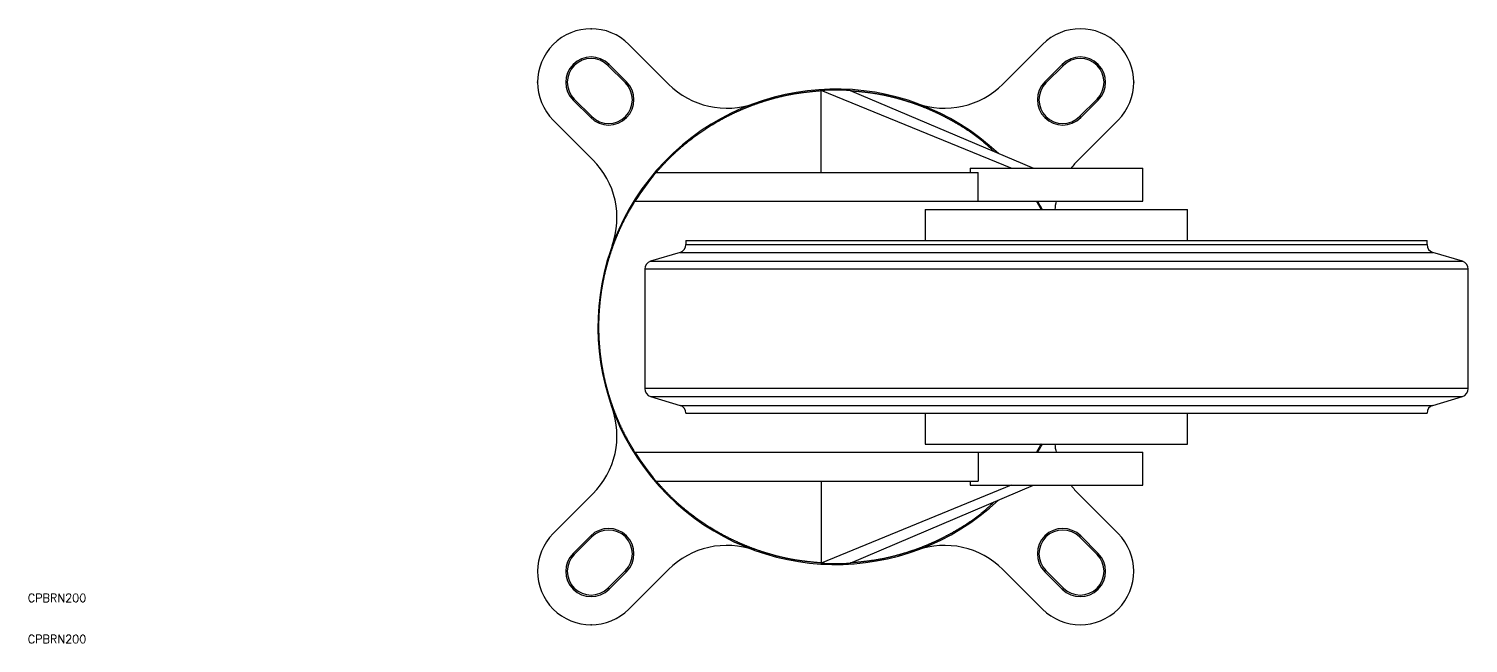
# Model space of a CAD drawing. Extents: x 10 to 803, y 10 to 674.
# Drawn here: x 10.3 to 359.9, y 10 to 159.3 of the extents above; entities that cross this region are included whole.
import ezdxf

# ---------------------------------------------------------------- set-up
doc = ezdxf.new("R2010")
doc.units = 0
doc.header["$PDSIZE"] = -1
doc.layers.get('0').update_dxf_attribs({"linetype": 'CONTINUOUS'})
doc.styles.get("Standard").update_dxf_attribs({"font": 'txt', "bigfont": 'bigfont'})

msp = doc.modelspace()

# ---------------------------------------------------------------- linework, layer by layer
at = {"color": 7, "linetype": 'CONTINUOUS'}
for p, q in [((156.02, 155.466), (165.637, 145.849)), ((246.812, 145.849), (256.429, 155.466)), ((151.177, 150.623), (150.917, 150.363)), ((150.917, 150.363), (155.16, 146.121)), ((155.42, 146.38), (151.177, 150.623)), ((261.273, 150.623), (257.03, 146.38)), ((257.29, 146.121), (261.532, 150.363)), ((261.273, 150.623), (261.532, 150.363)), ((155.42, 146.38), (155.16, 146.121)), ((248.834, 125.377), (202.725, 144.27)), ((202.725, 124.377), (202.725, 144.27)), ((209.725, 144.27), (254.271, 125.377)), ((257.03, 146.38), (257.29, 146.121)), ((142.479, 141.925), (142.738, 142.184)), ((142.479, 141.925), (146.721, 137.682)), ((146.981, 137.942), (142.738, 142.184)), ((269.711, 142.184), (265.469, 137.942)), ((265.728, 137.682), (269.971, 141.925)), ((269.971, 141.925), (269.711, 142.184)), ((137.635, 137.081), (147.253, 127.464)), ((146.721, 137.682), (146.981, 137.942)), ((265.197, 127.464), (274.814, 137.081)), ((265.728, 137.682), (265.469, 137.942)), ((162.636, 124.377), (240.818, 124.377)), ((238.85, 125.377), (238.85, 124.377)), ((238.85, 125.377), (280.85, 125.377)), ((240.818, 117.377), (240.818, 124.377)), ((280.85, 117.377), (280.85, 125.377)), ((157.481, 117.377), (240.818, 117.377)), ((227.991, 115.377), (227.991, 107.877)), ((227.991, 115.377), (291.709, 115.377)), ((240.818, 117.377), (280.85, 117.377)), ((291.709, 107.877), (291.709, 115.377)), ((168.425, 104.937), (161.275, 102.792)), ((168.425, 104.937), (351.275, 104.937)), ((169.85, 107.877), (169.85, 106.853)), ((169.85, 107.877), (349.85, 107.877)), ((169.85, 106.853), (349.85, 106.853)), ((349.85, 106.853), (349.85, 107.877)), ((358.425, 102.792), (351.275, 104.937)), ((161.275, 102.792), (358.425, 102.792)), ((159.85, 100.877), (159.85, 71.853)), ((359.85, 100.877), (159.85, 100.877)), ((359.85, 71.853), (359.85, 100.877)), ((359.85, 71.853), (159.85, 71.853)), ((161.275, 69.937), (168.425, 67.792)), ((161.275, 69.937), (358.425, 69.937)), ((351.275, 67.792), (358.425, 69.937)), ((168.425, 67.792), (351.275, 67.792)), ((169.85, 65.877), (349.85, 65.877)), ((169.85, 65.877), (349.85, 65.877)), ((227.991, 65.877), (227.991, 58.377)), ((291.709, 58.377), (291.709, 65.877)), ((157.481, 56.377), (240.818, 56.377)), ((227.991, 58.377), (291.709, 58.377)), ((240.818, 56.377), (240.818, 49.377)), ((240.818, 56.377), (280.85, 56.377)), ((280.85, 48.377), (280.85, 56.377)), ((162.636, 49.377), (240.818, 49.377)), ((202.725, 49.377), (202.725, 29.483)), ((238.85, 49.377), (238.85, 48.377)), ((147.253, 46.289), (137.635, 36.672)), ((248.834, 48.377), (202.725, 29.483)), ((209.725, 29.483), (254.271, 48.377)), ((238.85, 48.377), (280.85, 48.377)), ((274.814, 36.672), (265.197, 46.289)), ((146.721, 36.071), (142.479, 31.829)), ((142.738, 31.569), (146.981, 35.812)), ((146.721, 36.071), (146.981, 35.812)), ((265.728, 36.071), (265.469, 35.812)), ((265.469, 35.812), (269.711, 31.569)), ((269.971, 31.829), (265.728, 36.071)), ((142.479, 31.829), (142.738, 31.569)), ((269.971, 31.829), (269.711, 31.569)), ((155.16, 27.633), (150.917, 23.39)), ((151.177, 23.131), (155.42, 27.373)), ((155.42, 27.373), (155.16, 27.633)), ((165.637, 27.905), (156.02, 18.287)), ((256.429, 18.287), (246.812, 27.905)), ((257.03, 27.373), (257.29, 27.633)), ((257.03, 27.373), (261.273, 23.131)), ((261.532, 23.39), (257.29, 27.633)), ((151.177, 23.131), (150.917, 23.39)), ((261.273, 23.131), (261.532, 23.39))]:
    msp.add_line(p, q, dxfattribs=at)
for points in [[(162.636, 124.377, 0), (162.732, 124.484, 0), (162.828, 124.591, 0), (162.925, 124.698, 0), (163.021, 124.805, 0), (163.118, 124.912, 0), (163.214, 125.019, 0), (163.311, 125.126, 0), (163.408, 125.232, 0), (163.504, 125.339, 0), (163.601, 125.446, 0), (163.698, 125.552, 0), (163.795, 125.659, 0), (163.893, 125.765, 0), (163.99, 125.871, 0), (164.087, 125.977, 0), (164.185, 126.083, 0), (164.283, 126.189, 0), (164.381, 126.294, 0), (164.479, 126.4, 0), (164.577, 126.505, 0), (164.676, 126.61, 0), (164.775, 126.714, 0), (164.874, 126.819, 0), (164.973, 126.923, 0), (165.073, 127.027, 0), (165.172, 127.131, 0), (165.272, 127.235, 0), (165.373, 127.338, 0), (165.473, 127.441, 0), (165.574, 127.544, 0), (165.676, 127.646, 0), (165.777, 127.748, 0), (165.879, 127.85, 0), (165.981, 127.952, 0), (166.084, 128.053, 0), (166.186, 128.154, 0), (166.289, 128.254, 0), (166.393, 128.355, 0), (166.496, 128.455, 0), (166.6, 128.554, 0), (166.705, 128.654, 0), (166.809, 128.753, 0), (166.914, 128.852, 0), (167.019, 128.95, 0), (167.125, 129.049, 0), (167.23, 129.147, 0), (167.336, 129.244, 0), (167.442, 129.342, 0), (167.549, 129.439, 0), (167.656, 129.535, 0), (167.763, 129.632, 0), (167.87, 129.728, 0), (167.978, 129.824, 0), (168.085, 129.92, 0), (168.194, 130.015, 0), (168.302, 130.11, 0), (168.411, 130.205, 0), (168.519, 130.299, 0), (168.629, 130.394, 0), (168.738, 130.487, 0), (168.848, 130.581, 0), (168.958, 130.674, 0), (169.068, 130.767, 0), (169.178, 130.86, 0), (169.289, 130.953, 0), (169.4, 131.045, 0), (169.511, 131.137, 0), (169.622, 131.228, 0), (169.734, 131.32, 0), (169.845, 131.411, 0), (169.957, 131.502, 0), (170.07, 131.592, 0), (170.182, 131.682, 0), (170.295, 131.772, 0), (170.408, 131.862, 0), (170.521, 131.951, 0), (170.634, 132.041, 0), (170.748, 132.129, 0), (170.862, 132.218, 0), (170.976, 132.306, 0), (171.09, 132.394, 0), (171.204, 132.482, 0), (171.319, 132.569, 0), (171.434, 132.657, 0), (171.549, 132.743, 0), (171.664, 132.83, 0), (171.78, 132.916, 0), (171.895, 133.002, 0), (172.011, 133.088, 0), (172.127, 133.174, 0), (172.243, 133.259, 0), (172.36, 133.344, 0), (172.477, 133.429, 0), (172.594, 133.513, 0), (172.711, 133.597, 0), (172.828, 133.681, 0), (172.945, 133.764, 0), (173.063, 133.848, 0), (173.181, 133.93, 0), (173.299, 134.013, 0), (173.417, 134.095, 0), (173.536, 134.178, 0), (173.654, 134.259, 0), (173.773, 134.341, 0), (173.892, 134.422, 0), (174.011, 134.503, 0), (174.131, 134.584, 0), (174.251, 134.664, 0), (174.37, 134.744, 0), (174.49, 134.824, 0), (174.611, 134.903, 0), (174.731, 134.982, 0), (174.852, 135.061, 0), (174.972, 135.14, 0), (175.093, 135.218, 0), (175.215, 135.296, 0), (175.336, 135.373, 0), (175.458, 135.451, 0), (175.579, 135.528, 0), (175.701, 135.605, 0), (175.823, 135.681, 0), (175.946, 135.757, 0), (176.068, 135.833, 0), (176.191, 135.908, 0), (176.314, 135.984, 0), (176.437, 136.058, 0), (176.56, 136.133, 0), (176.684, 136.207, 0), (176.807, 136.281, 0), (176.931, 136.355, 0), (177.055, 136.428, 0), (177.18, 136.501, 0), (177.304, 136.574, 0), (177.429, 136.646, 0), (177.553, 136.719, 0), (177.678, 136.79, 0), (177.803, 136.862, 0), (177.929, 136.933, 0), (178.054, 137.004, 0), (178.18, 137.074, 0), (178.306, 137.145, 0), (178.432, 137.214, 0), (178.558, 137.284, 0), (178.685, 137.353, 0), (178.811, 137.422, 0), (178.938, 137.491, 0), (179.065, 137.559, 0), (179.192, 137.627, 0), (179.319, 137.695, 0), (179.447, 137.762, 0), (179.574, 137.829, 0), (179.702, 137.896, 0), (179.83, 137.962, 0), (179.958, 138.028, 0), (180.086, 138.094, 0), (180.215, 138.159, 0), (180.343, 138.224, 0), (180.472, 138.289, 0), (180.601, 138.353, 0), (180.73, 138.417, 0), (180.86, 138.481, 0), (180.989, 138.544, 0), (181.119, 138.608, 0), (181.248, 138.67, 0), (181.378, 138.733, 0), (181.508, 138.795, 0), (181.639, 138.857, 0), (181.769, 138.918, 0), (181.899, 138.979, 0), (182.03, 139.04, 0), (182.161, 139.1, 0), (182.292, 139.161, 0), (182.423, 139.22, 0), (182.554, 139.28, 0), (182.686, 139.339, 0), (182.817, 139.398, 0), (182.949, 139.456, 0), (183.081, 139.514, 0), (183.213, 139.572, 0), (183.345, 139.629, 0), (183.478, 139.687, 0), (183.61, 139.743, 0), (183.743, 139.8, 0), (183.875, 139.856, 0), (184.008, 139.912, 0), (184.141, 139.967, 0), (184.274, 140.022, 0), (184.408, 140.077, 0), (184.541, 140.131, 0), (184.675, 140.185, 0), (184.808, 140.239, 0), (184.942, 140.292, 0), (185.076, 140.345, 0), (185.21, 140.398, 0), (185.344, 140.45, 0), (185.479, 140.502, 0), (185.613, 140.554, 0), (185.748, 140.606, 0), (185.882, 140.657, 0), (186.017, 140.707, 0), (186.152, 140.758, 0), (186.287, 140.808, 0), (186.423, 140.857, 0), (186.558, 140.907, 0), (186.693, 140.956, 0), (186.829, 141.004, 0), (186.965, 141.053, 0), (187.1, 141.101, 0), (187.236, 141.148, 0), (187.372, 141.196, 0), (187.509, 141.243, 0), (187.645, 141.29, 0), (187.781, 141.336, 0), (187.918, 141.382, 0), (188.054, 141.428, 0), (188.191, 141.473, 0), (188.328, 141.518, 0), (188.465, 141.563, 0), (188.602, 141.607, 0), (188.739, 141.651, 0), (188.877, 141.695, 0), (189.014, 141.739, 0), (189.152, 141.782, 0), (189.289, 141.824, 0), (189.427, 141.867, 0), (189.565, 141.909, 0), (189.703, 141.951, 0), (189.841, 141.992, 0), (189.979, 142.033, 0), (190.117, 142.074, 0), (190.255, 142.115, 0), (190.394, 142.155, 0), (190.532, 142.195, 0), (190.671, 142.234, 0), (190.81, 142.274, 0), (190.949, 142.313, 0), (191.088, 142.351, 0), (191.227, 142.389, 0), (191.366, 142.427, 0), (191.505, 142.465, 0), (191.644, 142.502, 0), (191.784, 142.539, 0), (191.923, 142.575, 0), (192.063, 142.611, 0), (192.202, 142.647, 0), (192.342, 142.682, 0), (192.482, 142.717, 0), (192.622, 142.752, 0), (192.762, 142.786, 0), (192.902, 142.82, 0), (193.042, 142.854, 0), (193.183, 142.887, 0), (193.323, 142.919, 0), (193.463, 142.952, 0), (193.604, 142.984, 0), (193.745, 143.015, 0), (193.885, 143.046, 0), (194.026, 143.077, 0), (194.167, 143.108, 0), (194.308, 143.138, 0), (194.449, 143.167, 0), (194.59, 143.196, 0), (194.731, 143.225, 0), (194.872, 143.253, 0), (195.014, 143.281, 0), (195.155, 143.309, 0), (195.296, 143.336, 0), (195.438, 143.362, 0), (195.58, 143.389, 0), (195.721, 143.414, 0), (195.863, 143.44, 0), (196.005, 143.464, 0), (196.147, 143.489, 0), (196.289, 143.513, 0), (196.431, 143.536, 0), (196.573, 143.559, 0), (196.715, 143.582, 0), (196.857, 143.604, 0), (196.999, 143.626, 0), (197.142, 143.647, 0), (197.284, 143.668, 0), (197.427, 143.689, 0), (197.569, 143.709, 0), (197.712, 143.729, 0), (197.854, 143.748, 0), (197.997, 143.768, 0), (198.14, 143.786, 0), (198.283, 143.805, 0), (198.425, 143.823, 0), (198.568, 143.841, 0), (198.711, 143.858, 0), (198.854, 143.876, 0), (198.997, 143.893, 0), (199.14, 143.909, 0), (199.283, 143.926, 0), (199.426, 143.942, 0), (199.57, 143.958, 0), (199.713, 143.974, 0), (199.856, 143.989, 0), (199.999, 144.004, 0), (200.143, 144.02, 0), (200.286, 144.035, 0), (200.429, 144.049, 0), (200.573, 144.064, 0), (200.716, 144.078, 0), (200.859, 144.093, 0), (201.003, 144.107, 0), (201.146, 144.121, 0), (201.29, 144.135, 0), (201.433, 144.149, 0), (201.577, 144.162, 0), (201.72, 144.176, 0), (201.864, 144.19, 0), (202.007, 144.203, 0), (202.151, 144.217, 0), (202.294, 144.23, 0), (202.438, 144.243, 0), (202.581, 144.257, 0), (202.725, 144.27, 0)], [(209.725, 144.27, 0), (209.859, 144.258, 0), (209.994, 144.245, 0), (210.129, 144.233, 0), (210.263, 144.22, 0), (210.398, 144.207, 0), (210.533, 144.195, 0), (210.667, 144.182, 0), (210.802, 144.169, 0), (210.936, 144.156, 0), (211.071, 144.143, 0), (211.206, 144.13, 0), (211.34, 144.117, 0), (211.475, 144.104, 0), (211.609, 144.091, 0), (211.744, 144.077, 0), (211.878, 144.064, 0), (212.013, 144.05, 0), (212.147, 144.036, 0), (212.282, 144.022, 0), (212.416, 144.008, 0), (212.55, 143.994, 0), (212.685, 143.979, 0), (212.819, 143.965, 0), (212.953, 143.95, 0), (213.088, 143.935, 0), (213.222, 143.919, 0), (213.356, 143.904, 0), (213.49, 143.888, 0), (213.624, 143.872, 0), (213.758, 143.856, 0), (213.892, 143.84, 0), (214.026, 143.823, 0), (214.16, 143.806, 0), (214.294, 143.788, 0), (214.428, 143.771, 0), (214.562, 143.753, 0), (214.696, 143.735, 0), (214.83, 143.716, 0), (214.963, 143.698, 0), (215.097, 143.678, 0), (215.231, 143.659, 0), (215.364, 143.639, 0), (215.498, 143.619, 0), (215.631, 143.598, 0), (215.764, 143.577, 0), (215.898, 143.556, 0), (216.031, 143.534, 0), (216.164, 143.512, 0), (216.297, 143.49, 0), (216.43, 143.467, 0), (216.563, 143.444, 0), (216.696, 143.42, 0), (216.829, 143.396, 0), (216.962, 143.371, 0), (217.095, 143.347, 0), (217.228, 143.321, 0), (217.36, 143.296, 0), (217.493, 143.27, 0), (217.625, 143.244, 0), (217.758, 143.217, 0), (217.89, 143.19, 0), (218.022, 143.162, 0), (218.155, 143.135, 0), (218.287, 143.106, 0), (218.419, 143.078, 0), (218.551, 143.049, 0), (218.683, 143.02, 0), (218.815, 142.99, 0), (218.947, 142.96, 0), (219.078, 142.93, 0), (219.21, 142.9, 0), (219.342, 142.869, 0), (219.473, 142.837, 0), (219.605, 142.806, 0), (219.736, 142.774, 0), (219.867, 142.742, 0), (219.999, 142.709, 0), (220.13, 142.676, 0), (220.261, 142.643, 0), (220.392, 142.609, 0), (220.523, 142.576, 0), (220.654, 142.541, 0), (220.784, 142.507, 0), (220.915, 142.472, 0), (221.046, 142.437, 0), (221.176, 142.402, 0), (221.307, 142.366, 0), (221.437, 142.33, 0), (221.567, 142.294, 0), (221.698, 142.257, 0), (221.828, 142.22, 0), (221.958, 142.183, 0), (222.088, 142.146, 0), (222.218, 142.108, 0), (222.347, 142.07, 0), (222.477, 142.032, 0), (222.607, 141.993, 0), (222.736, 141.954, 0), (222.866, 141.915, 0), (222.995, 141.876, 0), (223.124, 141.836, 0), (223.254, 141.796, 0), (223.383, 141.756, 0), (223.512, 141.715, 0), (223.641, 141.674, 0), (223.769, 141.633, 0), (223.898, 141.592, 0), (224.027, 141.55, 0), (224.155, 141.508, 0), (224.284, 141.466, 0), (224.412, 141.423, 0), (224.54, 141.38, 0), (224.668, 141.337, 0), (224.796, 141.294, 0), (224.924, 141.25, 0), (225.052, 141.206, 0), (225.179, 141.162, 0), (225.307, 141.117, 0), (225.435, 141.072, 0), (225.562, 141.027, 0), (225.689, 140.982, 0), (225.816, 140.936, 0), (225.943, 140.89, 0), (226.07, 140.843, 0), (226.197, 140.797, 0), (226.324, 140.75, 0), (226.45, 140.702, 0), (226.577, 140.655, 0), (226.703, 140.607, 0), (226.829, 140.558, 0), (226.955, 140.51, 0), (227.081, 140.461, 0), (227.207, 140.412, 0), (227.333, 140.363, 0), (227.458, 140.313, 0), (227.584, 140.263, 0), (227.709, 140.213, 0), (227.834, 140.162, 0), (227.96, 140.111, 0), (228.085, 140.06, 0), (228.209, 140.008, 0), (228.334, 139.956, 0), (228.459, 139.904, 0), (228.583, 139.851, 0), (228.707, 139.799, 0), (228.832, 139.745, 0), (228.956, 139.692, 0), (229.08, 139.638, 0), (229.203, 139.584, 0), (229.327, 139.53, 0), (229.451, 139.475, 0), (229.574, 139.42, 0), (229.697, 139.365, 0), (229.82, 139.31, 0), (229.943, 139.254, 0), (230.066, 139.198, 0), (230.189, 139.141, 0), (230.312, 139.085, 0), (230.434, 139.028, 0), (230.556, 138.97, 0), (230.679, 138.913, 0), (230.801, 138.855, 0), (230.923, 138.797, 0), (231.045, 138.739, 0), (231.166, 138.68, 0), (231.288, 138.621, 0), (231.409, 138.562, 0), (231.531, 138.502, 0), (231.652, 138.442, 0), (231.773, 138.382, 0), (231.894, 138.322, 0), (232.015, 138.261, 0), (232.135, 138.201, 0), (232.256, 138.139, 0), (232.376, 138.078, 0), (232.497, 138.016, 0), (232.617, 137.954, 0), (232.737, 137.892, 0), (232.857, 137.83, 0), (232.977, 137.767, 0), (233.096, 137.704, 0), (233.216, 137.641, 0), (233.335, 137.577, 0), (233.455, 137.514, 0), (233.574, 137.45, 0), (233.693, 137.385, 0), (233.812, 137.321, 0), (233.931, 137.256, 0), (234.049, 137.191, 0), (234.168, 137.126, 0), (234.286, 137.06, 0), (234.404, 136.995, 0), (234.523, 136.929, 0), (234.641, 136.862, 0), (234.759, 136.796, 0), (234.876, 136.729, 0), (234.994, 136.662, 0), (235.112, 136.595, 0), (235.229, 136.528, 0), (235.346, 136.46, 0), (235.463, 136.392, 0), (235.58, 136.324, 0), (235.697, 136.256, 0), (235.814, 136.187, 0), (235.93, 136.118, 0), (236.047, 136.049, 0), (236.163, 135.979, 0), (236.279, 135.91, 0), (236.395, 135.84, 0), (236.511, 135.77, 0), (236.626, 135.699, 0), (236.742, 135.628, 0), (236.857, 135.557, 0), (236.972, 135.486, 0), (237.087, 135.414, 0), (237.201, 135.342, 0), (237.316, 135.27, 0), (237.43, 135.198, 0), (237.544, 135.125, 0), (237.658, 135.052, 0), (237.772, 134.978, 0), (237.885, 134.905, 0), (237.998, 134.831, 0), (238.112, 134.756, 0), (238.224, 134.682, 0), (238.337, 134.607, 0), (238.449, 134.532, 0), (238.561, 134.456, 0), (238.673, 134.38, 0), (238.785, 134.304, 0), (238.896, 134.227, 0), (239.008, 134.15, 0), (239.118, 134.073, 0), (239.229, 133.996, 0), (239.34, 133.918, 0), (239.45, 133.839, 0), (239.56, 133.761, 0), (239.669, 133.682, 0), (239.779, 133.602, 0), (239.888, 133.523, 0), (239.996, 133.443, 0), (240.105, 133.362, 0), (240.213, 133.282, 0), (240.321, 133.201, 0), (240.429, 133.119, 0), (240.536, 133.037, 0), (240.643, 132.955, 0), (240.75, 132.872, 0), (240.857, 132.789, 0), (240.963, 132.706, 0), (241.069, 132.622, 0), (241.174, 132.538, 0), (241.28, 132.454, 0), (241.384, 132.369, 0), (241.489, 132.283, 0), (241.593, 132.198, 0), (241.697, 132.112, 0), (241.801, 132.025, 0), (241.905, 131.939, 0), (242.008, 131.852, 0), (242.111, 131.764, 0), (242.214, 131.677, 0), (242.316, 131.589, 0), (242.418, 131.501, 0), (242.52, 131.412, 0), (242.622, 131.323, 0), (242.724, 131.235, 0), (242.825, 131.145, 0), (242.927, 131.056, 0), (243.028, 130.966, 0), (243.129, 130.877, 0), (243.23, 130.787, 0), (243.33, 130.697, 0), (243.431, 130.606, 0), (243.531, 130.516, 0), (243.632, 130.425, 0), (243.732, 130.335, 0), (243.832, 130.244, 0), (243.932, 130.153, 0), (244.032, 130.062, 0), (244.132, 129.971, 0), (244.232, 129.88, 0), (244.332, 129.788, 0), (244.432, 129.697, 0), (244.531, 129.606, 0), (244.631, 129.514, 0), (244.731, 129.423, 0)], [(157.481, 56.377, 0), (157.402, 56.51, 0), (157.323, 56.643, 0), (157.244, 56.777, 0), (157.165, 56.91, 0), (157.086, 57.043, 0), (157.007, 57.177, 0), (156.928, 57.31, 0), (156.85, 57.444, 0), (156.771, 57.577, 0), (156.693, 57.711, 0), (156.615, 57.845, 0), (156.537, 57.979, 0), (156.459, 58.112, 0), (156.381, 58.246, 0), (156.304, 58.381, 0), (156.227, 58.515, 0), (156.15, 58.649, 0), (156.073, 58.784, 0), (155.997, 58.919, 0), (155.921, 59.053, 0), (155.845, 59.188, 0), (155.769, 59.323, 0), (155.694, 59.459, 0), (155.619, 59.594, 0), (155.545, 59.73, 0), (155.471, 59.866, 0), (155.397, 60.002, 0), (155.324, 60.138, 0), (155.251, 60.275, 0), (155.178, 60.412, 0), (155.106, 60.549, 0), (155.035, 60.686, 0), (154.964, 60.824, 0), (154.893, 60.961, 0), (154.823, 61.099, 0), (154.753, 61.237, 0), (154.684, 61.376, 0), (154.615, 61.515, 0), (154.547, 61.654, 0), (154.479, 61.793, 0), (154.411, 61.932, 0), (154.344, 62.072, 0), (154.278, 62.212, 0), (154.211, 62.352, 0), (154.146, 62.492, 0), (154.08, 62.632, 0), (154.015, 62.773, 0), (153.951, 62.914, 0), (153.887, 63.055, 0), (153.823, 63.196, 0), (153.76, 63.337, 0), (153.697, 63.479, 0), (153.634, 63.621, 0), (153.572, 63.763, 0), (153.51, 63.905, 0), (153.449, 64.047, 0), (153.388, 64.189, 0), (153.327, 64.332, 0), (153.267, 64.475, 0), (153.207, 64.618, 0), (153.148, 64.761, 0), (153.089, 64.904, 0), (153.03, 65.048, 0), (152.972, 65.191, 0), (152.914, 65.335, 0), (152.856, 65.479, 0), (152.799, 65.623, 0), (152.742, 65.767, 0), (152.685, 65.911, 0), (152.629, 66.056, 0), (152.573, 66.2, 0), (152.518, 66.345, 0), (152.463, 66.49, 0), (152.408, 66.635, 0), (152.354, 66.78, 0), (152.3, 66.925, 0), (152.246, 67.071, 0), (152.193, 67.216, 0), (152.141, 67.362, 0), (152.088, 67.508, 0), (152.036, 67.654, 0), (151.985, 67.8, 0), (151.933, 67.946, 0), (151.882, 68.092, 0), (151.832, 68.239, 0), (151.782, 68.385, 0), (151.732, 68.532, 0), (151.683, 68.679, 0), (151.634, 68.826, 0), (151.585, 68.973, 0), (151.537, 69.121, 0), (151.49, 69.268, 0), (151.442, 69.415, 0), (151.395, 69.563, 0), (151.349, 69.711, 0), (151.303, 69.859, 0), (151.257, 70.007, 0), (151.211, 70.155, 0), (151.166, 70.303, 0), (151.122, 70.452, 0), (151.078, 70.6, 0), (151.034, 70.749, 0), (150.991, 70.898, 0), (150.948, 71.046, 0), (150.905, 71.195, 0), (150.863, 71.344, 0), (150.821, 71.494, 0), (150.78, 71.643, 0), (150.739, 71.792, 0), (150.698, 71.942, 0), (150.658, 72.092, 0), (150.618, 72.241, 0), (150.579, 72.391, 0), (150.54, 72.541, 0), (150.502, 72.691, 0), (150.464, 72.841, 0), (150.426, 72.992, 0), (150.389, 73.142, 0), (150.352, 73.293, 0), (150.315, 73.443, 0), (150.279, 73.594, 0), (150.244, 73.745, 0), (150.209, 73.896, 0), (150.174, 74.047, 0), (150.139, 74.198, 0), (150.105, 74.349, 0), (150.072, 74.5, 0), (150.039, 74.652, 0), (150.006, 74.803, 0), (149.974, 74.955, 0), (149.942, 75.106, 0), (149.91, 75.258, 0), (149.879, 75.41, 0), (149.848, 75.562, 0), (149.818, 75.714, 0), (149.788, 75.866, 0), (149.759, 76.018, 0), (149.73, 76.17, 0), (149.701, 76.322, 0), (149.673, 76.475, 0), (149.645, 76.627, 0), (149.618, 76.78, 0), (149.591, 76.932, 0), (149.564, 77.085, 0), (149.538, 77.238, 0), (149.512, 77.391, 0), (149.487, 77.543, 0), (149.462, 77.696, 0), (149.438, 77.849, 0), (149.414, 78.002, 0), (149.39, 78.156, 0), (149.367, 78.309, 0), (149.344, 78.462, 0), (149.321, 78.615, 0), (149.299, 78.769, 0), (149.278, 78.922, 0), (149.256, 79.076, 0), (149.236, 79.229, 0), (149.215, 79.383, 0), (149.195, 79.537, 0), (149.176, 79.69, 0), (149.157, 79.844, 0), (149.138, 79.998, 0), (149.12, 80.152, 0), (149.102, 80.306, 0), (149.084, 80.46, 0), (149.067, 80.614, 0), (149.05, 80.768, 0), (149.034, 80.922, 0), (149.018, 81.076, 0), (149.003, 81.23, 0), (148.988, 81.384, 0), (148.973, 81.539, 0), (148.959, 81.693, 0), (148.945, 81.847, 0), (148.932, 82.002, 0), (148.919, 82.156, 0), (148.907, 82.311, 0), (148.894, 82.465, 0), (148.883, 82.62, 0), (148.872, 82.774, 0), (148.861, 82.929, 0), (148.85, 83.083, 0), (148.84, 83.238, 0), (148.831, 83.392, 0), (148.821, 83.547, 0), (148.813, 83.702, 0), (148.804, 83.857, 0), (148.796, 84.011, 0), (148.789, 84.166, 0), (148.782, 84.321, 0), (148.775, 84.476, 0), (148.769, 84.631, 0), (148.763, 84.785, 0), (148.757, 84.94, 0), (148.752, 85.095, 0), (148.748, 85.25, 0), (148.744, 85.405, 0), (148.74, 85.56, 0), (148.737, 85.715, 0), (148.734, 85.87, 0), (148.731, 86.025, 0), (148.729, 86.18, 0), (148.727, 86.335, 0), (148.726, 86.489, 0), (148.725, 86.644, 0), (148.725, 86.799, 0), (148.725, 86.954, 0), (148.725, 87.109, 0), (148.726, 87.264, 0), (148.727, 87.419, 0), (148.729, 87.574, 0), (148.731, 87.729, 0), (148.734, 87.884, 0), (148.737, 88.039, 0), (148.74, 88.194, 0), (148.744, 88.349, 0), (148.748, 88.504, 0), (148.752, 88.658, 0), (148.757, 88.813, 0), (148.763, 88.968, 0), (148.769, 89.123, 0), (148.775, 89.278, 0), (148.782, 89.433, 0), (148.789, 89.587, 0), (148.796, 89.742, 0), (148.804, 89.897, 0), (148.813, 90.052, 0), (148.821, 90.206, 0), (148.831, 90.361, 0), (148.84, 90.516, 0), (148.85, 90.67, 0), (148.861, 90.825, 0), (148.872, 90.98, 0), (148.883, 91.134, 0), (148.894, 91.288, 0), (148.907, 91.443, 0), (148.919, 91.597, 0), (148.932, 91.752, 0), (148.945, 91.906, 0), (148.959, 92.061, 0), (148.973, 92.215, 0), (148.988, 92.369, 0), (149.003, 92.523, 0), (149.018, 92.678, 0), (149.034, 92.832, 0), (149.05, 92.986, 0), (149.067, 93.14, 0), (149.084, 93.294, 0), (149.102, 93.448, 0), (149.12, 93.602, 0), (149.138, 93.756, 0), (149.157, 93.909, 0), (149.176, 94.063, 0), (149.195, 94.217, 0), (149.215, 94.371, 0), (149.236, 94.524, 0), (149.256, 94.678, 0), (149.278, 94.831, 0), (149.299, 94.985, 0), (149.321, 95.138, 0), (149.344, 95.291, 0), (149.367, 95.445, 0), (149.39, 95.598, 0), (149.414, 95.751, 0), (149.438, 95.904, 0), (149.462, 96.057, 0), (149.487, 96.21, 0), (149.512, 96.363, 0), (149.538, 96.516, 0), (149.564, 96.669, 0), (149.591, 96.821, 0), (149.618, 96.974, 0), (149.645, 97.126, 0), (149.673, 97.279, 0), (149.701, 97.431, 0), (149.73, 97.584, 0), (149.759, 97.736, 0), (149.788, 97.888, 0), (149.818, 98.04, 0), (149.848, 98.192, 0), (149.879, 98.344, 0), (149.91, 98.496, 0), (149.942, 98.647, 0), (149.974, 98.799, 0), (150.006, 98.951, 0), (150.039, 99.102, 0), (150.072, 99.253, 0), (150.105, 99.405, 0), (150.139, 99.556, 0), (150.174, 99.707, 0), (150.209, 99.858, 0), (150.244, 100.009, 0), (150.279, 100.16, 0), (150.315, 100.31, 0), (150.352, 100.461, 0), (150.389, 100.611, 0), (150.426, 100.762, 0), (150.464, 100.912, 0), (150.502, 101.062, 0), (150.54, 101.212, 0), (150.579, 101.362, 0), (150.618, 101.512, 0), (150.658, 101.662, 0), (150.698, 101.812, 0), (150.739, 101.961, 0), (150.78, 102.111, 0), (150.821, 102.26, 0), (150.863, 102.409, 0), (150.905, 102.558, 0), (150.948, 102.707, 0), (150.991, 102.856, 0), (151.034, 103.005, 0), (151.078, 103.153, 0), (151.122, 103.302, 0), (151.166, 103.45, 0), (151.211, 103.599, 0), (151.257, 103.747, 0), (151.303, 103.895, 0), (151.349, 104.043, 0), (151.395, 104.19, 0), (151.442, 104.338, 0), (151.49, 104.486, 0), (151.537, 104.633, 0), (151.585, 104.78, 0), (151.634, 104.927, 0), (151.683, 105.074, 0), (151.732, 105.221, 0), (151.782, 105.368, 0), (151.832, 105.515, 0), (151.882, 105.661, 0), (151.933, 105.808, 0), (151.985, 105.954, 0), (152.036, 106.1, 0), (152.088, 106.246, 0), (152.141, 106.392, 0), (152.193, 106.537, 0), (152.246, 106.683, 0), (152.3, 106.828, 0), (152.354, 106.974, 0), (152.408, 107.119, 0), (152.463, 107.264, 0), (152.518, 107.409, 0), (152.573, 107.553, 0), (152.629, 107.698, 0), (152.685, 107.842, 0), (152.742, 107.987, 0), (152.799, 108.131, 0), (152.856, 108.275, 0), (152.914, 108.419, 0), (152.972, 108.562, 0), (153.03, 108.706, 0), (153.089, 108.849, 0), (153.148, 108.993, 0), (153.207, 109.136, 0), (153.267, 109.279, 0), (153.327, 109.421, 0), (153.388, 109.564, 0), (153.449, 109.706, 0), (153.51, 109.849, 0), (153.572, 109.991, 0), (153.634, 110.133, 0), (153.697, 110.275, 0), (153.76, 110.416, 0), (153.823, 110.558, 0), (153.887, 110.699, 0), (153.951, 110.84, 0), (154.015, 110.981, 0), (154.08, 111.121, 0), (154.146, 111.262, 0), (154.211, 111.402, 0), (154.278, 111.542, 0), (154.344, 111.682, 0), (154.411, 111.821, 0), (154.479, 111.961, 0), (154.547, 112.1, 0), (154.615, 112.239, 0), (154.684, 112.378, 0), (154.753, 112.516, 0), (154.823, 112.654, 0), (154.893, 112.792, 0), (154.964, 112.93, 0), (155.035, 113.068, 0), (155.106, 113.205, 0), (155.178, 113.342, 0), (155.251, 113.479, 0), (155.324, 113.615, 0), (155.397, 113.752, 0), (155.471, 113.888, 0), (155.545, 114.024, 0), (155.619, 114.159, 0), (155.694, 114.295, 0), (155.769, 114.43, 0), (155.845, 114.565, 0), (155.921, 114.7, 0), (155.997, 114.835, 0), (156.073, 114.97, 0), (156.15, 115.104, 0), (156.227, 115.239, 0), (156.304, 115.373, 0), (156.381, 115.507, 0), (156.459, 115.641, 0), (156.537, 115.775, 0), (156.615, 115.909, 0), (156.693, 116.043, 0), (156.771, 116.176, 0), (156.85, 116.31, 0), (156.928, 116.443, 0), (157.007, 116.577, 0), (157.086, 116.71, 0), (157.165, 116.844, 0), (157.244, 116.977, 0), (157.323, 117.11, 0), (157.402, 117.243, 0), (157.481, 117.377, 0)], [(254.969, 117.377, 0), (254.987, 117.345, 0), (255.005, 117.313, 0), (255.023, 117.282, 0), (255.041, 117.25, 0), (255.059, 117.218, 0), (255.077, 117.186, 0), (255.096, 117.155, 0), (255.114, 117.123, 0), (255.132, 117.091, 0), (255.15, 117.059, 0), (255.168, 117.028, 0), (255.186, 116.996, 0), (255.204, 116.964, 0), (255.222, 116.932, 0), (255.24, 116.901, 0), (255.258, 116.869, 0), (255.276, 116.837, 0), (255.294, 116.805, 0), (255.312, 116.774, 0), (255.33, 116.742, 0), (255.349, 116.71, 0), (255.367, 116.678, 0), (255.385, 116.647, 0), (255.403, 116.615, 0), (255.421, 116.583, 0), (255.439, 116.551, 0), (255.457, 116.52, 0), (255.475, 116.488, 0), (255.493, 116.456, 0), (255.511, 116.424, 0), (255.529, 116.393, 0), (255.547, 116.361, 0), (255.565, 116.329, 0), (255.583, 116.297, 0), (255.602, 116.266, 0), (255.62, 116.234, 0), (255.638, 116.202, 0), (255.656, 116.17, 0), (255.674, 116.139, 0), (255.692, 116.107, 0), (255.71, 116.075, 0), (255.728, 116.043, 0), (255.746, 116.012, 0), (255.764, 115.98, 0), (255.782, 115.948, 0), (255.8, 115.916, 0), (255.818, 115.885, 0), (255.836, 115.853, 0), (255.855, 115.821, 0), (255.873, 115.789, 0), (255.891, 115.758, 0), (255.909, 115.726, 0), (255.927, 115.694, 0), (255.945, 115.662, 0), (255.963, 115.631, 0), (255.981, 115.599, 0), (255.999, 115.567, 0), (256.017, 115.536, 0), (256.035, 115.504, 0), (256.053, 115.472, 0), (256.071, 115.44, 0), (256.089, 115.409, 0), (256.108, 115.377, 0)], [(256.108, 58.377, 0), (256.089, 58.345, 0), (256.071, 58.313, 0), (256.053, 58.282, 0), (256.035, 58.25, 0), (256.017, 58.218, 0), (255.999, 58.186, 0), (255.981, 58.155, 0), (255.963, 58.123, 0), (255.945, 58.091, 0), (255.927, 58.059, 0), (255.909, 58.028, 0), (255.891, 57.996, 0), (255.873, 57.964, 0), (255.855, 57.932, 0), (255.836, 57.901, 0), (255.818, 57.869, 0), (255.8, 57.837, 0), (255.782, 57.805, 0), (255.764, 57.774, 0), (255.746, 57.742, 0), (255.728, 57.71, 0), (255.71, 57.678, 0), (255.692, 57.647, 0), (255.674, 57.615, 0), (255.656, 57.583, 0), (255.638, 57.551, 0), (255.62, 57.52, 0), (255.602, 57.488, 0), (255.583, 57.456, 0), (255.565, 57.424, 0), (255.547, 57.393, 0), (255.529, 57.361, 0), (255.511, 57.329, 0), (255.493, 57.297, 0), (255.475, 57.266, 0), (255.457, 57.234, 0), (255.439, 57.202, 0), (255.421, 57.17, 0), (255.403, 57.139, 0), (255.385, 57.107, 0), (255.367, 57.075, 0), (255.349, 57.044, 0), (255.33, 57.012, 0), (255.312, 56.98, 0), (255.294, 56.948, 0), (255.276, 56.916, 0), (255.258, 56.885, 0), (255.24, 56.853, 0), (255.222, 56.821, 0), (255.204, 56.789, 0), (255.186, 56.758, 0), (255.168, 56.726, 0), (255.15, 56.694, 0), (255.132, 56.663, 0), (255.114, 56.631, 0), (255.096, 56.599, 0), (255.077, 56.567, 0), (255.059, 56.536, 0), (255.041, 56.504, 0), (255.023, 56.472, 0), (255.005, 56.44, 0), (254.987, 56.409, 0), (254.969, 56.377, 0)], [(202.725, 29.483, 0), (202.581, 29.497, 0), (202.438, 29.51, 0), (202.294, 29.523, 0), (202.151, 29.537, 0), (202.007, 29.55, 0), (201.864, 29.564, 0), (201.72, 29.578, 0), (201.577, 29.591, 0), (201.433, 29.605, 0), (201.29, 29.619, 0), (201.146, 29.633, 0), (201.003, 29.647, 0), (200.859, 29.661, 0), (200.716, 29.675, 0), (200.573, 29.69, 0), (200.429, 29.704, 0), (200.286, 29.719, 0), (200.143, 29.734, 0), (199.999, 29.749, 0), (199.856, 29.764, 0), (199.713, 29.78, 0), (199.57, 29.796, 0), (199.426, 29.812, 0), (199.283, 29.828, 0), (199.14, 29.844, 0), (198.997, 29.861, 0), (198.854, 29.878, 0), (198.711, 29.895, 0), (198.568, 29.913, 0), (198.425, 29.931, 0), (198.283, 29.949, 0), (198.14, 29.967, 0), (197.997, 29.986, 0), (197.854, 30.005, 0), (197.712, 30.025, 0), (197.569, 30.044, 0), (197.427, 30.065, 0), (197.284, 30.085, 0), (197.142, 30.106, 0), (196.999, 30.128, 0), (196.857, 30.149, 0), (196.715, 30.172, 0), (196.573, 30.194, 0), (196.431, 30.217, 0), (196.289, 30.241, 0), (196.147, 30.265, 0), (196.005, 30.289, 0), (195.863, 30.314, 0), (195.721, 30.339, 0), (195.58, 30.365, 0), (195.438, 30.391, 0), (195.296, 30.418, 0), (195.155, 30.445, 0), (195.014, 30.472, 0), (194.872, 30.5, 0), (194.731, 30.529, 0), (194.59, 30.557, 0), (194.449, 30.586, 0), (194.308, 30.616, 0), (194.167, 30.646, 0), (194.026, 30.676, 0), (193.885, 30.707, 0), (193.745, 30.738, 0), (193.604, 30.77, 0), (193.463, 30.802, 0), (193.323, 30.834, 0), (193.183, 30.867, 0), (193.042, 30.9, 0), (192.902, 30.933, 0), (192.762, 30.967, 0), (192.622, 31.002, 0), (192.482, 31.036, 0), (192.342, 31.071, 0), (192.202, 31.107, 0), (192.063, 31.142, 0), (191.923, 31.178, 0), (191.784, 31.215, 0), (191.644, 31.252, 0), (191.505, 31.289, 0), (191.366, 31.326, 0), (191.227, 31.364, 0), (191.088, 31.402, 0), (190.949, 31.441, 0), (190.81, 31.48, 0), (190.671, 31.519, 0), (190.532, 31.559, 0), (190.394, 31.599, 0), (190.255, 31.639, 0), (190.117, 31.679, 0), (189.979, 31.72, 0), (189.841, 31.761, 0), (189.703, 31.803, 0), (189.565, 31.845, 0), (189.427, 31.887, 0), (189.289, 31.929, 0), (189.152, 31.972, 0), (189.014, 32.015, 0), (188.877, 32.059, 0), (188.739, 32.102, 0), (188.602, 32.146, 0), (188.465, 32.191, 0), (188.328, 32.235, 0), (188.191, 32.281, 0), (188.054, 32.326, 0), (187.918, 32.372, 0), (187.781, 32.418, 0), (187.645, 32.464, 0), (187.509, 32.511, 0), (187.372, 32.558, 0), (187.236, 32.605, 0), (187.1, 32.653, 0), (186.965, 32.701, 0), (186.829, 32.749, 0), (186.693, 32.798, 0), (186.558, 32.847, 0), (186.423, 32.896, 0), (186.287, 32.946, 0), (186.152, 32.996, 0), (186.017, 33.046, 0), (185.882, 33.097, 0), (185.748, 33.148, 0), (185.613, 33.199, 0), (185.479, 33.251, 0), (185.344, 33.303, 0), (185.21, 33.355, 0), (185.076, 33.408, 0), (184.942, 33.461, 0), (184.808, 33.515, 0), (184.675, 33.568, 0), (184.541, 33.622, 0), (184.408, 33.677, 0), (184.274, 33.731, 0), (184.141, 33.787, 0), (184.008, 33.842, 0), (183.875, 33.898, 0), (183.743, 33.954, 0), (183.61, 34.01, 0), (183.478, 34.067, 0), (183.345, 34.124, 0), (183.213, 34.182, 0), (183.081, 34.239, 0), (182.949, 34.297, 0), (182.817, 34.356, 0), (182.686, 34.415, 0), (182.554, 34.474, 0), (182.423, 34.533, 0), (182.292, 34.593, 0), (182.161, 34.653, 0), (182.03, 34.714, 0), (181.899, 34.774, 0), (181.769, 34.836, 0), (181.639, 34.897, 0), (181.508, 34.959, 0), (181.378, 35.021, 0), (181.248, 35.083, 0), (181.119, 35.146, 0), (180.989, 35.209, 0), (180.86, 35.273, 0), (180.73, 35.336, 0), (180.601, 35.4, 0), (180.472, 35.465, 0), (180.344, 35.529, 0), (180.215, 35.594, 0), (180.086, 35.66, 0), (179.958, 35.726, 0), (179.83, 35.792, 0), (179.702, 35.858, 0), (179.574, 35.925, 0), (179.447, 35.992, 0), (179.319, 36.059, 0), (179.192, 36.127, 0), (179.065, 36.195, 0), (178.938, 36.263, 0), (178.811, 36.331, 0), (178.685, 36.4, 0), (178.558, 36.47, 0), (178.432, 36.539, 0), (178.306, 36.609, 0), (178.18, 36.679, 0), (178.054, 36.75, 0), (177.929, 36.821, 0), (177.803, 36.892, 0), (177.678, 36.963, 0), (177.553, 37.035, 0), (177.429, 37.107, 0), (177.304, 37.179, 0), (177.18, 37.252, 0), (177.055, 37.325, 0), (176.931, 37.399, 0), (176.807, 37.472, 0), (176.684, 37.546, 0), (176.56, 37.62, 0), (176.437, 37.695, 0), (176.314, 37.77, 0), (176.191, 37.845, 0), (176.068, 37.921, 0), (175.946, 37.996, 0), (175.823, 38.073, 0), (175.701, 38.149, 0), (175.579, 38.226, 0), (175.458, 38.303, 0), (175.336, 38.38, 0), (175.215, 38.458, 0), (175.093, 38.536, 0), (174.972, 38.614, 0), (174.852, 38.693, 0), (174.731, 38.771, 0), (174.611, 38.85, 0), (174.49, 38.93, 0), (174.37, 39.01, 0), (174.251, 39.09, 0), (174.131, 39.17, 0), (174.011, 39.251, 0), (173.892, 39.331, 0), (173.773, 39.413, 0), (173.654, 39.494, 0), (173.536, 39.576, 0), (173.417, 39.658, 0), (173.299, 39.74, 0), (173.181, 39.823, 0), (173.063, 39.906, 0), (172.945, 39.989, 0), (172.828, 40.073, 0), (172.711, 40.157, 0), (172.594, 40.241, 0), (172.477, 40.325, 0), (172.36, 40.41, 0), (172.244, 40.495, 0), (172.127, 40.58, 0), (172.011, 40.665, 0), (171.895, 40.751, 0), (171.78, 40.837, 0), (171.664, 40.923, 0), (171.549, 41.01, 0), (171.434, 41.097, 0), (171.319, 41.184, 0), (171.204, 41.272, 0), (171.09, 41.359, 0), (170.976, 41.447, 0), (170.862, 41.536, 0), (170.748, 41.624, 0), (170.634, 41.713, 0), (170.521, 41.802, 0), (170.408, 41.892, 0), (170.295, 41.981, 0), (170.182, 42.071, 0), (170.07, 42.161, 0), (169.957, 42.252, 0), (169.845, 42.343, 0), (169.734, 42.434, 0), (169.622, 42.525, 0), (169.511, 42.617, 0), (169.4, 42.709, 0), (169.289, 42.801, 0), (169.178, 42.893, 0), (169.068, 42.986, 0), (168.958, 43.079, 0), (168.848, 43.172, 0), (168.738, 43.266, 0), (168.629, 43.36, 0), (168.519, 43.454, 0), (168.411, 43.549, 0), (168.302, 43.643, 0), (168.194, 43.739, 0), (168.085, 43.834, 0), (167.978, 43.929, 0), (167.87, 44.025, 0), (167.763, 44.122, 0), (167.656, 44.218, 0), (167.549, 44.315, 0), (167.442, 44.412, 0), (167.336, 44.509, 0), (167.23, 44.607, 0), (167.125, 44.705, 0), (167.019, 44.803, 0), (166.914, 44.902, 0), (166.809, 45.001, 0), (166.705, 45.1, 0), (166.6, 45.199, 0), (166.496, 45.299, 0), (166.393, 45.399, 0), (166.289, 45.499, 0), (166.186, 45.6, 0), (166.084, 45.701, 0), (165.981, 45.802, 0), (165.879, 45.903, 0), (165.777, 46.005, 0), (165.676, 46.107, 0), (165.574, 46.21, 0), (165.473, 46.313, 0), (165.373, 46.416, 0), (165.272, 46.519, 0), (165.172, 46.622, 0), (165.073, 46.726, 0), (164.973, 46.83, 0), (164.874, 46.935, 0), (164.775, 47.039, 0), (164.676, 47.144, 0), (164.577, 47.249, 0), (164.479, 47.354, 0), (164.381, 47.459, 0), (164.283, 47.565, 0), (164.185, 47.671, 0), (164.087, 47.776, 0), (163.99, 47.883, 0), (163.893, 47.989, 0), (163.795, 48.095, 0), (163.698, 48.201, 0), (163.601, 48.308, 0), (163.504, 48.414, 0), (163.408, 48.521, 0), (163.311, 48.628, 0), (163.214, 48.735, 0), (163.118, 48.842, 0), (163.021, 48.949, 0), (162.925, 49.056, 0), (162.828, 49.163, 0), (162.732, 49.27, 0), (162.636, 49.377, 0)], [(244.731, 44.33, 0), (244.631, 44.239, 0), (244.531, 44.148, 0), (244.432, 44.056, 0), (244.332, 43.965, 0), (244.232, 43.874, 0), (244.132, 43.783, 0), (244.032, 43.692, 0), (243.932, 43.601, 0), (243.832, 43.51, 0), (243.732, 43.419, 0), (243.632, 43.328, 0), (243.531, 43.238, 0), (243.431, 43.147, 0), (243.33, 43.057, 0), (243.23, 42.967, 0), (243.129, 42.877, 0), (243.028, 42.787, 0), (242.927, 42.698, 0), (242.825, 42.608, 0), (242.724, 42.519, 0), (242.622, 42.43, 0), (242.52, 42.341, 0), (242.418, 42.253, 0), (242.316, 42.165, 0), (242.214, 42.077, 0), (242.111, 41.989, 0), (242.008, 41.902, 0), (241.905, 41.815, 0), (241.801, 41.728, 0), (241.697, 41.642, 0), (241.593, 41.556, 0), (241.489, 41.47, 0), (241.384, 41.385, 0), (241.28, 41.3, 0), (241.174, 41.215, 0), (241.069, 41.131, 0), (240.963, 41.047, 0), (240.857, 40.964, 0), (240.75, 40.881, 0), (240.643, 40.798, 0), (240.536, 40.716, 0), (240.429, 40.635, 0), (240.321, 40.553, 0), (240.213, 40.472, 0), (240.105, 40.391, 0), (239.996, 40.311, 0), (239.888, 40.231, 0), (239.779, 40.151, 0), (239.669, 40.072, 0), (239.56, 39.993, 0), (239.45, 39.914, 0), (239.34, 39.836, 0), (239.229, 39.758, 0), (239.118, 39.681, 0), (239.008, 39.603, 0), (238.896, 39.526, 0), (238.785, 39.45, 0), (238.673, 39.373, 0), (238.561, 39.298, 0), (238.449, 39.222, 0), (238.337, 39.147, 0), (238.224, 39.072, 0), (238.112, 38.997, 0), (237.998, 38.923, 0), (237.885, 38.849, 0), (237.772, 38.775, 0), (237.658, 38.702, 0), (237.544, 38.629, 0), (237.43, 38.556, 0), (237.316, 38.483, 0), (237.201, 38.411, 0), (237.087, 38.339, 0), (236.972, 38.268, 0), (236.857, 38.196, 0), (236.742, 38.125, 0), (236.626, 38.054, 0), (236.511, 37.984, 0), (236.395, 37.914, 0), (236.279, 37.844, 0), (236.163, 37.774, 0), (236.047, 37.705, 0), (235.93, 37.636, 0), (235.814, 37.567, 0), (235.697, 37.498, 0), (235.58, 37.429, 0), (235.463, 37.361, 0), (235.346, 37.294, 0), (235.229, 37.226, 0), (235.112, 37.158, 0), (234.994, 37.091, 0), (234.876, 37.024, 0), (234.759, 36.958, 0), (234.641, 36.891, 0), (234.523, 36.825, 0), (234.404, 36.759, 0), (234.286, 36.693, 0), (234.168, 36.628, 0), (234.049, 36.562, 0), (233.931, 36.498, 0), (233.812, 36.433, 0), (233.693, 36.368, 0), (233.574, 36.304, 0), (233.455, 36.24, 0), (233.335, 36.176, 0), (233.216, 36.113, 0), (233.096, 36.05, 0), (232.977, 35.986, 0), (232.857, 35.924, 0), (232.737, 35.861, 0), (232.617, 35.799, 0), (232.497, 35.737, 0), (232.376, 35.676, 0), (232.256, 35.614, 0), (232.135, 35.553, 0), (232.015, 35.492, 0), (231.894, 35.432, 0), (231.773, 35.371, 0), (231.652, 35.311, 0), (231.531, 35.251, 0), (231.409, 35.192, 0), (231.288, 35.133, 0), (231.166, 35.074, 0), (231.045, 35.015, 0), (230.923, 34.957, 0), (230.801, 34.898, 0), (230.679, 34.841, 0), (230.556, 34.783, 0), (230.434, 34.726, 0), (230.312, 34.669, 0), (230.189, 34.612, 0), (230.066, 34.556, 0), (229.943, 34.5, 0), (229.82, 34.444, 0), (229.697, 34.388, 0), (229.574, 34.333, 0), (229.451, 34.278, 0), (229.327, 34.224, 0), (229.203, 34.169, 0), (229.08, 34.115, 0), (228.956, 34.062, 0), (228.832, 34.008, 0), (228.707, 33.955, 0), (228.583, 33.902, 0), (228.459, 33.85, 0), (228.334, 33.797, 0), (228.209, 33.745, 0), (228.085, 33.694, 0), (227.96, 33.643, 0), (227.834, 33.592, 0), (227.709, 33.541, 0), (227.584, 33.491, 0), (227.458, 33.441, 0), (227.333, 33.391, 0), (227.207, 33.342, 0), (227.081, 33.292, 0), (226.955, 33.244, 0), (226.829, 33.195, 0), (226.703, 33.147, 0), (226.577, 33.099, 0), (226.45, 33.051, 0), (226.324, 33.004, 0), (226.197, 32.957, 0), (226.07, 32.91, 0), (225.943, 32.864, 0), (225.816, 32.818, 0), (225.689, 32.772, 0), (225.562, 32.727, 0), (225.435, 32.681, 0), (225.307, 32.636, 0), (225.179, 32.592, 0), (225.052, 32.547, 0), (224.924, 32.503, 0), (224.796, 32.46, 0), (224.668, 32.416, 0), (224.54, 32.373, 0), (224.412, 32.33, 0), (224.284, 32.288, 0), (224.155, 32.245, 0), (224.027, 32.203, 0), (223.898, 32.162, 0), (223.769, 32.12, 0), (223.641, 32.079, 0), (223.512, 32.038, 0), (223.383, 31.998, 0), (223.254, 31.957, 0), (223.124, 31.918, 0), (222.995, 31.878, 0), (222.866, 31.838, 0), (222.736, 31.799, 0), (222.607, 31.761, 0), (222.477, 31.722, 0), (222.347, 31.684, 0), (222.218, 31.646, 0), (222.088, 31.608, 0), (221.958, 31.57, 0), (221.828, 31.533, 0), (221.698, 31.496, 0), (221.567, 31.46, 0), (221.437, 31.424, 0), (221.307, 31.388, 0), (221.176, 31.352, 0), (221.046, 31.317, 0), (220.915, 31.281, 0), (220.784, 31.247, 0), (220.654, 31.212, 0), (220.523, 31.178, 0), (220.392, 31.144, 0), (220.261, 31.111, 0), (220.13, 31.077, 0), (219.999, 31.044, 0), (219.867, 31.012, 0), (219.736, 30.98, 0), (219.605, 30.948, 0), (219.473, 30.916, 0), (219.342, 30.885, 0), (219.21, 30.854, 0), (219.078, 30.823, 0), (218.947, 30.793, 0), (218.815, 30.763, 0), (218.683, 30.734, 0), (218.551, 30.704, 0), (218.419, 30.676, 0), (218.287, 30.647, 0), (218.155, 30.619, 0), (218.022, 30.591, 0), (217.89, 30.564, 0), (217.758, 30.537, 0), (217.625, 30.51, 0), (217.493, 30.484, 0), (217.36, 30.458, 0), (217.228, 30.432, 0), (217.095, 30.407, 0), (216.962, 30.382, 0), (216.829, 30.358, 0), (216.696, 30.334, 0), (216.563, 30.31, 0), (216.43, 30.287, 0), (216.297, 30.264, 0), (216.164, 30.241, 0), (216.031, 30.219, 0), (215.898, 30.198, 0), (215.764, 30.176, 0), (215.631, 30.155, 0), (215.498, 30.135, 0), (215.364, 30.114, 0), (215.231, 30.095, 0), (215.097, 30.075, 0), (214.963, 30.056, 0), (214.83, 30.037, 0), (214.696, 30.019, 0), (214.562, 30, 0), (214.428, 29.983, 0), (214.294, 29.965, 0), (214.16, 29.948, 0), (214.026, 29.931, 0), (213.892, 29.914, 0), (213.758, 29.898, 0), (213.624, 29.881, 0), (213.49, 29.865, 0), (213.356, 29.85, 0), (213.222, 29.834, 0), (213.088, 29.819, 0), (212.953, 29.804, 0), (212.819, 29.789, 0), (212.685, 29.774, 0), (212.55, 29.76, 0), (212.416, 29.745, 0), (212.282, 29.731, 0), (212.147, 29.717, 0), (212.013, 29.703, 0), (211.878, 29.69, 0), (211.744, 29.676, 0), (211.609, 29.663, 0), (211.475, 29.649, 0), (211.34, 29.636, 0), (211.206, 29.623, 0), (211.071, 29.61, 0), (210.936, 29.597, 0), (210.802, 29.584, 0), (210.667, 29.572, 0), (210.533, 29.559, 0), (210.398, 29.546, 0), (210.263, 29.534, 0), (210.129, 29.521, 0), (209.994, 29.509, 0), (209.859, 29.496, 0), (209.725, 29.483, 0)]]:
    msp.add_polyline3d(points, dxfattribs=at)
for centre, radius, start, end in [((146.828, 146.274), 13, 45, 225), ((265.622, 146.274), 13, 315, 135), ((146.828, 146.274), 6.15, 45, 225), ((146.828, 146.274), 5.783, 45, 225), ((265.622, 146.274), 6.15, 315, 135), ((265.622, 146.274), 5.783, 315, 135), ((151.07, 142.031), 6.15, 225, 45), ((151.07, 142.031), 5.783, 225, 45), ((206.225, 86.877), 57.75, 46.83459, 225), ((179.78, 159.991), 20, 225, 289.88495), ((206.225, 86.877), 57.5, 86.51029, 93.48971), ((232.67, 159.991), 20, 250.11505, 315), ((261.379, 142.031), 6.15, 135, 315), ((261.379, 142.031), 5.783, 135, 315), ((133.11, 113.322), 20, 340.11505, 45), ((279.339, 113.322), 20, 135, 142.93398), ((206.225, 86.877), 57.5, 139.29455, 147.96522), ((206.225, 86.877), 57.75, 29.65241, 31.87977), ((279.339, 113.322), 20, 168.30307, 174.10333), ((167.85, 106.853), 2, 286.69924, 0), ((351.85, 106.853), 2, 180, 253.30076), ((161.85, 100.877), 2, 106.69924, 180), ((357.85, 100.877), 2, 0, 73.30076), ((161.85, 71.853), 2, 180, 253.30076), ((357.85, 71.853), 2, 286.69924, 0), ((133.11, 60.431), 20, 315, 19.88495), ((167.85, 65.877), 2, 0, 73.30076), ((351.85, 65.877), 2, 106.69924, 180), ((206.225, 86.877), 57.5, 212.03478, 220.70545), ((206.225, 86.877), 57.75, 328.12023, 330.42869), ((279.339, 60.431), 20, 185.89667, 191.69693), ((206.225, 86.877), 57.75, 225, 313.16541), ((279.339, 60.431), 20, 217.06602, 225), ((146.828, 27.48), 13, 135, 315), ((151.07, 31.722), 6.15, 315, 135), ((151.07, 31.722), 5.783, 315, 135), ((261.379, 31.722), 6.15, 45, 225), ((261.379, 31.722), 5.783, 45, 225), ((265.622, 27.48), 13, 225, 45), ((146.828, 27.48), 6.15, 135, 315), ((146.828, 27.48), 5.783, 135, 315), ((179.78, 13.762), 20, 70.11505, 135), ((232.67, 13.762), 20, 45, 109.88495), ((265.622, 27.48), 6.15, 225, 45), ((265.622, 27.48), 5.783, 225, 45), ((206.225, 86.877), 57.5, 266.51029, 273.48971)]:
    msp.add_arc(centre, radius, start, end, dxfattribs=at)
for p in [(146.828, 159.274), (133.828, 146.274), (278.622, 146.274), (146.828, 14.48)]:
    msp.add_point(p, dxfattribs=at)

# ---------------------------------------------------------------- texts
for p in [(10, 20), (10, 10)]:
    msp.add_text('CPBRN200', height=2, dxfattribs=at).set_placement(p)

doc.saveas('drawing.dxf')
